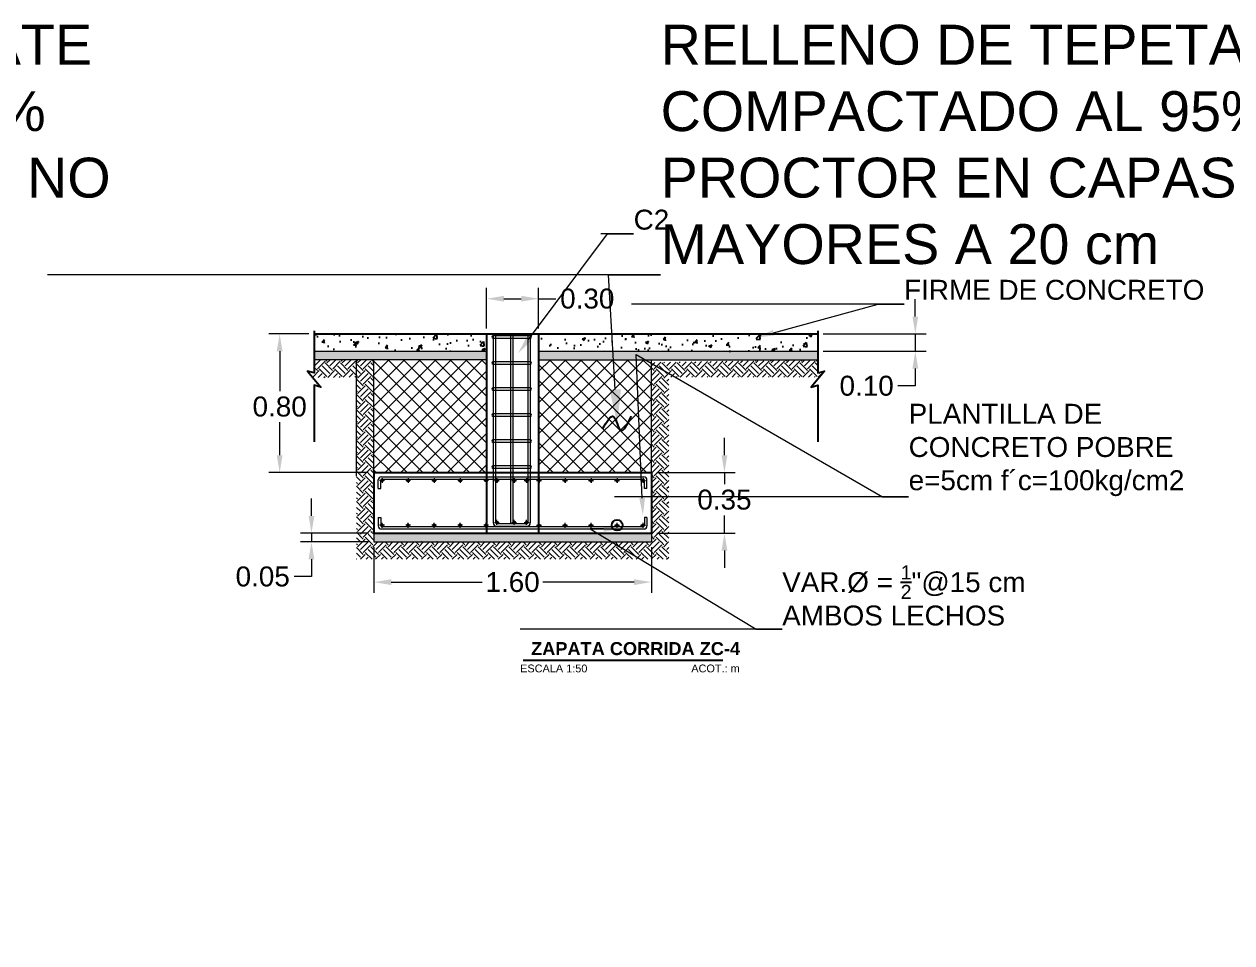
# Model space of a CAD drawing. Header units: metres. Extents: x 14 to 161, y 5 to 309.
# Drawn here: x 111.46 to 118.42, y 255.41 to 260.71 of the extents above; entities that cross this region are included whole.
import ezdxf
from ezdxf import colors
from ezdxf.entities.mleader import LeaderData, LeaderLine
from ezdxf.enums import TextEntityAlignment as Align
from ezdxf.math import Vec2, Vec3

# ---------------------------------------------------------------- set-up
doc = ezdxf.new("R2010")
doc.units = ezdxf.units.M
doc.header["$PDMODE"] = 35
doc.linetypes.add('CENTRO2', pattern=[0.9, 0.6, -0.1, 0.1, -0.1])
for name, color, linetype, lineweight in [('E-Armado', 2, 'Continuous', 18), ('E-Hatch', 1, 'Continuous', 5), ('E-LCent', 8, 'CENTRO2', 5), ('E-Plantilla', 2, 'Continuous', 20), ('E-Varilla', 3, 'Continuous', 18)]:
    doc.layers.add(name, color=color, linetype=linetype, lineweight=lineweight)
for name, color, linetype in [('E-Cotas', 2, 'Continuous'), ('E-Firme', 5, 'Continuous'), ('E-Titulo', 2, 'Continuous'), ('E-Zapata', 4, 'Continuous')]:
    doc.layers.add(name, color=color, linetype=linetype)
doc.styles.add('General', font='arial.ttf', dxfattribs={"height": 2.3})
doc.styles.add('Texto_Minimo', font='arial.ttf', dxfattribs={"height": 1.8})
doc.styles.add('Titulos', font='', dxfattribs={"height": 6})
doc.styles.get('Titulos').set_extended_font_data('Arial', bold=True)
doc.dimstyles.new('Generales', dxfattribs={"dimscale": 0, "dimtxt": 2.3, "dimasz": 2, "dimexe": 1.25, "dimexo": 0.625, "dimtad": 0, "dimtih": 1, "dimtoh": 1, "dimzin": 1, "dimdsep": 46, "dimtxsty": 'General', "dimcen": 2, "dimclrd": 2, "dimclre": 2, "dimclrt": 3, "dimadec": 0, "dimazin": 0, "dimtfac": 1, "dimtmove": 0, "dimatfit": 3, "dimfxl": 1, "dimlwd": 13, "dimlwe": 13, "dimarcsym": 0})

# ---------------------------------------------------------------- blocks, each defined once
blk = doc.blocks.new('*D1124')
at = {"layer": 'Defpoints', "color": 0, "ltscale": 0.5, "transparency": 16777216}
for p in [(113.1313, 258.9189, 0), (112.932, 258.1189), (113.4731, 258.1189, 0)]:
    blk.add_point(p, dxfattribs=at)
at = {"layer": 'E-Cotas', "color": 2, "linetype": 'Continuous', "lineweight": 13, "ltscale": 0.5, "transparency": 16777216}
for p, q in [((113.1, 258.9189), (112.8695, 258.9189)), ((112.932, 258.8189), (112.932, 258.5888)), ((112.932, 258.2189), (112.932, 258.4089)), ((113.4418, 258.1189), (112.8695, 258.1189))]:
    blk.add_line(p, q, dxfattribs=at)
at = {"layer": 'E-Cotas', "color": 2, "ltscale": 0.5, "transparency": 16777216}
for points in [[(112.9153, 258.8189), (112.9486, 258.8189), (112.932, 258.9189)], [(112.9153, 258.2189), (112.9486, 258.2189), (112.932, 258.1189)]]:
    blk.add_solid(points, dxfattribs=at)
at = {"layer": 'E-Cotas', "color": 3, "ltscale": 0.5, "transparency": 16777216, "insert": (112.932, 258.4989), "char_height": 0.115, "attachment_point": 5, "style": 'General'}
blk.add_mtext('0.80', dxfattribs=at)
blk = doc.blocks.new('*U1122')
at = {"layer": 'E-Armado', "color": 3}
blk.add_circle((0, 0), 0.0635, dxfattribs=at)
at = {"layer": 'E-LCent', "ltscale": 0.05}
for p, q in [((-0.127, 0), (0.127, 0)), ((0, -0.127), (0, 0.127))]:
    blk.add_line(p, q, dxfattribs=at)
blk = doc.blocks.new('*D1125')
at = {"layer": 'Defpoints', "color": 0, "ltscale": 0.5, "transparency": 16777216}
for p in [(113.4749, 257.7689, 0), (113.1153, 257.7189), (113.4749, 257.7189, 0)]:
    blk.add_point(p, dxfattribs=at)
at = {"layer": 'E-Cotas', "color": 2, "linetype": 'Continuous', "lineweight": 13, "ltscale": 0.5, "transparency": 16777216}
for p, q in [((113.1153, 257.8689), (113.1153, 257.9689)), ((113.4437, 257.7689), (113.0528, 257.7689)), ((113.1153, 257.7689), (113.1153, 257.7189)), ((113.4437, 257.7189), (113.0528, 257.7189)), ((113.1153, 257.6189), (113.1153, 257.5189)), ((113.1153, 257.5189), (113.0153, 257.5189))]:
    blk.add_line(p, q, dxfattribs=at)
at = {"layer": 'E-Cotas', "color": 2, "ltscale": 0.5, "transparency": 16777216}
for points in [[(113.0986, 257.8689), (113.1319, 257.8689), (113.1153, 257.7689)], [(113.0986, 257.6189), (113.1319, 257.6189), (113.1153, 257.7189)]]:
    blk.add_solid(points, dxfattribs=at)
at = {"layer": 'E-Cotas', "color": 3, "ltscale": 0.5, "transparency": 16777216, "insert": (112.8342, 257.5189), "char_height": 0.115, "attachment_point": 5, "style": 'General'}
blk.add_mtext('0.05', dxfattribs=at)
blk = doc.blocks.new('*D1126')
at = {"layer": 'Defpoints', "color": 0, "ltscale": 0.5, "transparency": 16777216}
for p in [(113.4749, 257.7189, 0), (115.0749, 257.7189, 0), (115.0749, 257.4869)]:
    blk.add_point(p, dxfattribs=at)
at = {"layer": 'E-Cotas', "color": 2, "linetype": 'Continuous', "lineweight": 13, "ltscale": 0.5, "transparency": 16777216}
for p, q in [((113.4749, 257.6877), (113.4749, 257.4244)), ((115.0749, 257.6877), (115.0749, 257.4244)), ((113.5749, 257.4869), (114.0999, 257.4869)), ((114.9749, 257.4869), (114.4499, 257.4869))]:
    blk.add_line(p, q, dxfattribs=at)
at = {"layer": 'E-Cotas', "color": 2, "ltscale": 0.5, "transparency": 16777216}
for points in [[(113.5749, 257.5035), (113.5749, 257.4702), (113.4749, 257.4869)], [(114.9749, 257.5035), (114.9749, 257.4702), (115.0749, 257.4869)]]:
    blk.add_solid(points, dxfattribs=at)
at = {"layer": 'E-Cotas', "color": 3, "ltscale": 0.5, "transparency": 16777216, "insert": (114.2749, 257.4869), "char_height": 0.115, "attachment_point": 5, "style": 'General'}
blk.add_mtext('1.60', dxfattribs=at)
blk = doc.blocks.new('*D1127')
at = {"layer": 'Defpoints', "color": 0, "ltscale": 0.5, "transparency": 16777216}
for p in [(116.0343, 258.9189, 0), (116.0343, 258.8189, 0), (116.5965, 258.8189)]:
    blk.add_point(p, dxfattribs=at)
at = {"layer": 'E-Cotas', "color": 2, "linetype": 'Continuous', "lineweight": 13, "ltscale": 0.5, "transparency": 16777216}
for p, q in [((116.5965, 259.0189), (116.5965, 259.1189)), ((116.0656, 258.9189), (116.659, 258.9189)), ((116.5965, 258.9189), (116.5965, 258.8189)), ((116.0656, 258.8189), (116.659, 258.8189)), ((116.5965, 258.7189), (116.5965, 258.6189)), ((116.5965, 258.6189), (116.4965, 258.6189))]:
    blk.add_line(p, q, dxfattribs=at)
at = {"layer": 'E-Cotas', "color": 2, "ltscale": 0.5, "transparency": 16777216}
for points in [[(116.5799, 259.0189), (116.6132, 259.0189), (116.5965, 258.9189)], [(116.5799, 258.7189), (116.6132, 258.7189), (116.5965, 258.8189)]]:
    blk.add_solid(points, dxfattribs=at)
at = {"layer": 'E-Cotas', "color": 3, "ltscale": 0.5, "transparency": 16777216, "insert": (116.3161, 258.6189), "char_height": 0.115, "attachment_point": 5, "style": 'General'}
blk.add_mtext('0.10', dxfattribs=at)
blk = doc.blocks.new('*D1128')
at = {"layer": 'Defpoints', "color": 0, "ltscale": 0.5, "transparency": 16777216}
for p in [(114.4249, 259.1214), (114.1249, 258.9189, 0), (114.4249, 258.9189, 0)]:
    blk.add_point(p, dxfattribs=at)
at = {"layer": 'E-Cotas', "color": 2, "linetype": 'Continuous', "lineweight": 13, "ltscale": 0.5, "transparency": 16777216}
for p, q in [((114.1249, 258.9502), (114.1249, 259.1839)), ((114.4249, 258.9502), (114.4249, 259.1839)), ((114.2249, 259.1214), (114.3249, 259.1214)), ((114.4249, 259.1214), (114.5249, 259.1214))]:
    blk.add_line(p, q, dxfattribs=at)
at = {"layer": 'E-Cotas', "color": 2, "ltscale": 0.5, "transparency": 16777216}
for points in [[(114.2249, 259.1381), (114.2249, 259.1048), (114.1249, 259.1214)], [(114.3249, 259.1381), (114.3249, 259.1048), (114.4249, 259.1214)]]:
    blk.add_solid(points, dxfattribs=at)
at = {"layer": 'E-Cotas', "color": 3, "ltscale": 0.5, "transparency": 16777216, "insert": (114.7054, 259.1214), "char_height": 0.115, "attachment_point": 5, "style": 'General'}
blk.add_mtext('0.30', dxfattribs=at)
blk = doc.blocks.new('TITULO2')
blk.add_line((0.485, -0.2911), (-0.6647, -0.2911))
for tag, height, style, p in [('TÍTULO', 2.3, 'General', (-0.1143, -0.2233)), ('ESCALA', 0.045, 'Texto_Minimo', (-0.4891, -0.3378)), ('ACOTACIÓN', 0.045, 'Texto_Minimo', (0.263, -0.337))]:
    blk.add_attdef(tag, text='', height=height, dxfattribs=dict(style=style)).set_placement(p, align=Align.MIDDLE_CENTER)
blk = doc.blocks.new('*D1129')
at = {"layer": 'Defpoints', "color": 0, "ltscale": 0.5, "transparency": 16777216}
for p in [(115.0749, 258.1189, 0), (115.0749, 257.7689, 0), (115.4963, 257.7689)]:
    blk.add_point(p, dxfattribs=at)
at = {"layer": 'E-Cotas', "color": 2, "linetype": 'Continuous', "lineweight": 13, "ltscale": 0.5, "transparency": 16777216}
for p, q in [((115.4963, 258.2189), (115.4963, 258.3189)), ((115.1062, 258.1189), (115.5588, 258.1189)), ((115.4963, 258.1189), (115.4963, 258.0521)), ((115.4963, 257.7689), (115.4963, 257.8721)), ((115.1062, 257.7689), (115.5588, 257.7689)), ((115.4963, 257.6689), (115.4963, 257.5689))]:
    blk.add_line(p, q, dxfattribs=at)
at = {"layer": 'E-Cotas', "color": 2, "ltscale": 0.5, "transparency": 16777216}
for points in [[(115.4796, 258.2189), (115.513, 258.2189), (115.4963, 258.1189)], [(115.4796, 257.6689), (115.513, 257.6689), (115.4963, 257.7689)]]:
    blk.add_solid(points, dxfattribs=at)
at = {"layer": 'E-Cotas', "color": 3, "ltscale": 0.5, "transparency": 16777216, "insert": (115.4963, 257.9621), "char_height": 0.115, "attachment_point": 5, "style": 'General'}
blk.add_mtext('0.35', dxfattribs=at)

msp = doc.modelspace()

# ---------------------------------------------------------------- hatches: boundary and pattern name
at = {"layer": 'E-Firme'}
h = msp.add_hatch(dxfattribs=at)
h.set_pattern_fill('AR-CONC', color=3, scale=0.000999, style=0)
h.set_pattern_definition([(50, (-972.22992, 190.45922), (0.182002484, -0.015923146), [0.01903095, -0.20934045]), (355, (-972.22992, 190.45922), (-0.035207583, 0.190865586), [0.01522476, -0.16747236]), (100.451, (-972.21476, 190.45789), (0.14679556, 0.17494157), [0.01617381, -0.17791191]), (46.1842, (-972.22992, 190.50996), (0.27080796, -0.042000286), [0.028546425, -0.314010675]), (96.6356, (-972.20736, 190.50646), (0.23716683, 0.24717813), [0.024260715, -0.266867865]), (351.184, (-972.22992, 190.50996), (0.2371672, 0.24717769), [0.02283714, -0.25120854]), (21, (-972.20455, 190.49728), (0.151463265, -0.102163253), [0.01903095, -0.20934045]), (326, (-972.20455, 190.49728), (0.061740226, 0.184003778), [0.01522476, -0.16747236]), (71.4514, (-972.19193, 190.48876), (0.213203074, 0.081840935), [0.01617381, -0.17791191]), (37.5, (-972.229924, 190.459216), (0.0030855146, 0.084470484), [0, -0.165442392, 0, -0.17000982, 0, -0.168106725]), (7.5, (-972.22992, 190.45922), (0.066752843, 0.100080394), [0, -0.096930972, 0, -0.161636202, 0, -0.064070865]), (327.5, (-972.28651, 190.459216), (0.1354550046, -0.0057230152), [0, -0.0634365, 0, -0.19792188, 0, -0.26262711]), (317.5, (-972.31188, 190.45922), (0.147981052, 0.025401065), [0, -0.08246745, 0, -0.131440428, 0, -0.18650331])])
h.paths.add_polyline_path([(113.13128, 258.91895), (113.13128, 258.81895), (114.12494, 258.81895), (114.12494, 258.91895)])
h.paths.add_polyline_path([(114.42494, 258.91895), (114.42494, 258.81895), (116.03431, 258.81895), (116.03431, 258.91895)])
at = {"layer": 'E-Hatch'}
h = msp.add_hatch(dxfattribs=at)
h.set_pattern_fill('EARTH', color=256, scale=0.24975, angle=45, style=0)
h.set_pattern_definition([(45, (-265.12783, 272.669046), (7e-18, 0.088299959), [0.0624375, -0.0624375]), (45, (-265.144384, 272.6856), (7e-18, 0.088299959), [0.0624375, -0.0624375]), (45, (-265.16094, 272.70216), (7e-18, 0.088299959), [0.0624375, -0.0624375]), (135, (-265.16094, 272.713196), (-0.088299959, 1e-17), [0.0624375, -0.0624375]), (135, (-265.144384, 272.72975), (-0.088299959, 1e-17), [0.0624375, -0.0624375]), (135, (-265.12783, 272.74631), (-0.088299959, 1e-17), [0.0624375, -0.0624375])])
h.paths.add_polyline_path([(113.77722, 257.71892), (113.87496, 257.71892), (113.77645, 257.71892)], flags=16)
h.paths.add_polyline_path([(116.03431, 258.69389), (116.03431, 258.769), (115.07494, 258.75409), (115.07494, 257.71842), (115.17494, 257.71836), (115.17494, 258.6691), (116.04339, 258.6691), (116.07246, 258.70457)])
h.paths.add_polyline_path([(113.09313, 258.70457), (113.12446, 258.66634), (113.3749, 258.6691), (113.37498, 257.61892), (115.17476, 257.61892), (115.17526, 257.71889), (113.47491, 257.71895), (113.47497, 258.769), (113.13128, 258.769), (113.13128, 258.69389)])
at = {"layer": 'E-Hatch', "ltscale": 0.4}
h = msp.add_hatch(dxfattribs=at)
h.set_pattern_fill('ANSI37', color=256, scale=0.02, style=0)
h.set_pattern_definition([(45, (18.32378, 0), (-0.04490128, 0.04490128), []), (135, (18.32378, 0), (-0.04490128, -0.04490128), [])])
h.paths.add_polyline_path([(114.12494, 258.769), (113.47494, 258.76897), (113.47494, 258.11886), (114.12494, 258.11888)])
h = msp.add_hatch(dxfattribs=at)
h.set_pattern_fill('ANSI37', color=256, scale=0.02, style=0)
h.set_pattern_definition([(45, (19.52378, 0), (-0.04490128, 0.04490128), []), (135, (19.52378, 0), (-0.04490128, -0.04490128), [])])
h.paths.add_polyline_path([(115.07494, 258.769), (114.42494, 258.76897), (114.42494, 258.11886), (115.07494, 258.11888)])
at = {"layer": 'E-Plantilla', "ltscale": 0.4}
h = msp.add_hatch(dxfattribs=at)
h.set_pattern_fill('AR-CONC', color=256, scale=0.004995, style=0)
h.set_pattern_definition([(50, (-241.732043, 280.797002), (0.035827146, -0.0031344691), [0.00374625, -0.04120875]), (355, (-241.732043, 280.797), (-0.006930629, 0.037571997), [0.002997, -0.032967]), (100.4514, (-241.729057, 280.79674), (0.0288965436, 0.034437505), [0.0031838225, -0.0350220485]), (46.1842, (-241.732043, 280.80699), (0.0533086904, -0.008267675), [0.005619375, -0.061813125]), (96.6356, (-241.7276, 280.806303), (0.046686402, 0.048657188), [0.004775734, -0.052533064]), (351.1842, (-241.73204, 280.80699), (0.046686364, 0.048657224), [0.0044955, -0.0494505]), (21, (-241.727048, 280.804494), (0.0298155073, -0.0201108136), [0.00374625, -0.04120875]), (326, (-241.727048, 280.804494), (0.012153601, 0.0362212448), [0.002997, -0.032967]), (71.4514, (-241.724563, 280.80282), (0.0419691203, 0.0161103983), [0.0031838225, -0.0350220485]), (37.5, (-241.732043, 280.797002), (0.00060738477, 0.016628048), [0, -0.0325674, 0, -0.0334665, 0, -0.033091875]), (7.5, (-241.732043, 280.797002), (0.0131403234, 0.019700865), [0, -0.0190809, 0, -0.03181815, 0, -0.012612375]), (327.5, (-241.743181, 280.797002), (0.0266644307, -0.00112661584), [0, -0.0124875, 0, -0.038961, 0, -0.05169825]), (317.5, (-241.748176, 280.797002), (0.0291301492, 0.0050002439), [0, -0.01623375, 0, -0.0258741, 0, -0.03671325])])
h.paths.add_polyline_path([(114.12494, 258.81895), (114.12494, 258.769)])
h.paths.add_polyline_path([(113.13128, 258.81895), (113.13128, 258.769), (114.12494, 258.769), (114.12494, 258.81895)])
h = msp.add_hatch(dxfattribs=at)
h.set_pattern_fill('AR-CONC', color=256, scale=0.004995, style=0)
h.set_pattern_definition([(50, (-239.39871, 280.797002), (0.035827146, -0.0031344691), [0.00374625, -0.04120875]), (355, (-239.39871, 280.797), (-0.006930629, 0.037571997), [0.002997, -0.032967]), (100.4514, (-239.395723, 280.79674), (0.0288965436, 0.034437505), [0.0031838225, -0.0350220485]), (46.1842, (-239.39871, 280.80699), (0.0533086904, -0.008267675), [0.005619375, -0.061813125]), (96.6356, (-239.394267, 280.806303), (0.046686402, 0.048657188), [0.004775734, -0.052533064]), (351.1842, (-239.39871, 280.80699), (0.046686364, 0.048657224), [0.0044955, -0.0494505]), (21, (-239.393714, 280.804494), (0.0298155073, -0.0201108136), [0.00374625, -0.04120875]), (326, (-239.393714, 280.804494), (0.012153601, 0.0362212448), [0.002997, -0.032967]), (71.4514, (-239.39123, 280.80282), (0.0419691203, 0.0161103983), [0.0031838225, -0.0350220485]), (37.5, (-239.398709, 280.797002), (0.00060738477, 0.016628048), [0, -0.0325674, 0, -0.0334665, 0, -0.033091875]), (7.5, (-239.398709, 280.797002), (0.0131403234, 0.019700865), [0, -0.0190809, 0, -0.03181815, 0, -0.012612375]), (327.5, (-239.409848, 280.797002), (0.0266644307, -0.00112661584), [0, -0.0124875, 0, -0.038961, 0, -0.05169825]), (317.5, (-239.414843, 280.797002), (0.0291301492, 0.0050002439), [0, -0.01623375, 0, -0.0258741, 0, -0.03671325])])
h.paths.add_polyline_path([(116.03431, 258.769), (116.03431, 258.81895), (114.42494, 258.81895), (114.42494, 258.769)])
at = {"layer": 'E-Plantilla'}
h = msp.add_hatch(dxfattribs=at)
h.set_pattern_fill('AR-CONC', color=2, scale=0.004995, style=0)
h.set_pattern_definition([(50, (-233.558576, 290.417443), (0.035827146, -0.0031344691), [0.00374625, -0.04120875]), (355, (-233.558576, 290.417443), (-0.006930629, 0.037571997), [0.002997, -0.032967]), (100.4514, (-233.55559, 290.41718), (0.0288965436, 0.034437505), [0.0031838225, -0.0350220485]), (46.1842, (-233.558576, 290.427433), (0.0533086904, -0.008267675), [0.005619375, -0.061813125]), (96.6356, (-233.554134, 290.426744), (0.046686402, 0.048657188), [0.004775734, -0.052533064]), (351.1842, (-233.558576, 290.42743), (0.046686364, 0.048657224), [0.0044955, -0.0494505]), (21, (-233.55358, 290.424935), (0.0298155073, -0.0201108136), [0.00374625, -0.04120875]), (326, (-233.55358, 290.424935), (0.012153601, 0.0362212448), [0.002997, -0.032967]), (71.4514, (-233.551097, 290.42326), (0.0419691203, 0.0161103983), [0.0031838225, -0.0350220485]), (37.5, (-233.558576, 290.417443), (0.00060738477, 0.016628048), [0, -0.0325674, 0, -0.0334665, 0, -0.033091875]), (7.5, (-233.558576, 290.417443), (0.0131403234, 0.019700865), [0, -0.0190809, 0, -0.03181815, 0, -0.012612375]), (327.5, (-233.569715, 290.417443), (0.0266644307, -0.00112661584), [0, -0.0124875, 0, -0.038961, 0, -0.05169825]), (317.5, (-233.57471, 290.417443), (0.0291301492, 0.0050002439), [0, -0.01623375, 0, -0.0258741, 0, -0.03671325])])
h.paths.add_polyline_path([(115.07494, 257.71892), (115.07494, 257.76887), (113.47494, 257.76887), (113.47494, 257.71892)])

# ---------------------------------------------------------------- linework, layer by layer
at = {"layer": 'E-Armado'}
for p, q in [((114.16239, 258.91895, 0), (114.16292, 257.82657, 0.00003)), ((114.17648, 258.91895, 0.00001), (114.17701, 257.82873, 0.00003)), ((114.26239, 258.91895, 0), (114.26292, 257.82453, 0.00003)), ((114.27648, 258.91886, 0), (114.27701, 257.82452, -0.00002)), ((114.36239, 258.91895, 0), (114.36284, 257.82946, -0.00001)), ((114.37648, 258.91895, 0), (114.37693, 257.82805, -0.00001)), ((114.12494, 258.769, -0.00001), (113.13128, 258.769, -0.00001)), ((114.42494, 258.769, 0), (116.03431, 258.769, -0.00001)), ((113.50054, 258.0275, 0.00001), (113.50054, 258.07621, 0.00001)), ((113.51463, 258.0275, 0.00001), (113.51463, 258.07481, 0.00001)), ((113.51822, 258.09389, -0.00001), (115.03166, 258.09389, -0.00001)), ((113.51962, 258.0798, 0.00001), (115.03026, 258.0798, 0.00001)), ((115.03526, 258.0275, 0.00001), (115.03526, 258.07481, 0.00001)), ((115.04935, 258.0275, 0.00001), (115.04935, 258.07621, 0.00001)), ((113.50054, 258.0275, 0.00001), (113.51463, 258.0275, 0.00001)), ((115.04935, 258.0275, 0.00001), (115.03526, 258.0275, 0.00001)), ((113.50054, 257.86024, 0.00001), (113.51463, 257.86024, 0.00001)), ((113.50054, 257.86024, 0.00001), (113.50054, 257.81153, 0.00001)), ((113.51463, 257.86024, 0.00001), (113.51463, 257.81293, 0.00001)), ((115.04935, 257.86024, 0.00001), (115.03526, 257.86024, 0.00001)), ((115.03526, 257.86024, 0.00001), (115.03526, 257.81293, 0.00001)), ((115.04935, 257.86024, 0.00001), (115.04935, 257.81153, 0.00001)), ((113.51822, 257.79384, -0.00001), (115.03166, 257.79384, -0.00001)), ((113.51962, 257.80793, 0.00001), (115.03026, 257.80793, 0.00001)), ((114.18053, 257.8105, 0.00003), (114.35925, 257.81037, -0.00001)), ((114.18193, 257.82459, 0.00003), (114.35785, 257.82446, -0.00001))]:
    msp.add_line(p, q, dxfattribs=at)
at = {"layer": 'E-Armado', "color": 3}
for p, q in [((114.37649, 258.90721, -0.12034), (114.1624, 258.90719, -0.17281)), ((114.37649, 258.89291, -0.12034), (114.1624, 258.8928, -0.17281)), ((114.37649, 258.75721, -0.12034), (114.1624, 258.75719, -0.17281)), ((114.37649, 258.74291, -0.12034), (114.1624, 258.7428, -0.17281)), ((114.37649, 258.60721, -0.12034), (114.1624, 258.60719, -0.17281)), ((114.37649, 258.59291, -0.12034), (114.1624, 258.5928, -0.17281)), ((114.37649, 258.45721, -0.12034), (114.1624, 258.45719, -0.17281)), ((114.37649, 258.44291, -0.12034), (114.1624, 258.4428, -0.17281)), ((114.37649, 258.30721, -0.12034), (114.1624, 258.30719, -0.17281)), ((114.37649, 258.29291, -0.12034), (114.1624, 258.2928, -0.17281)), ((114.37649, 258.15721, -0.12034), (114.1624, 258.15719, -0.17281)), ((114.37649, 258.14291, -0.12034), (114.1624, 258.1428, -0.17281))]:
    msp.add_line(p, q, dxfattribs=at)
for centre, start, end in [((114.1624, 258.90014, -0.17281), 90, 270), ((114.37649, 258.90016, -0.12034), 270, 90), ((114.1624, 258.75014, -0.17281), 90, 270), ((114.37649, 258.75016, -0.12034), 270, 90), ((114.1624, 258.60014, -0.17281), 90, 270), ((114.37649, 258.60016, -0.12034), 270, 90), ((114.1624, 258.45014, -0.17281), 90, 270), ((114.37649, 258.45016, -0.12034), 270, 90), ((114.1624, 258.30014, -0.17281), 90, 270), ((114.37649, 258.30016, -0.12034), 270, 90), ((114.1624, 258.15014, -0.17281), 90, 270), ((114.37649, 258.15016, -0.12034), 270, 90)]:
    msp.add_arc(centre, 0.00704, start, end, dxfattribs=at)
at = {"layer": 'E-Armado'}
for centre, radius, start, end in [((113.51822, 258.07621, -0.00001), 0.01768, 90, 180), ((113.51962, 258.07481, 0.00001), 0.005, 90, 180), ((115.03026, 258.07481, 0.00001), 0.005, 0, 90), ((115.03166, 258.07621, -0.00001), 0.01768, 0, 90), ((114.18193, 257.82958, 0.00003), 0.005, 180, 270), ((114.35785, 257.82946, -0.00001), 0.005, 270, 360), ((113.51822, 257.81153, -0.00001), 0.01768, 180, 270), ((113.51962, 257.81293, 0.00001), 0.005, 180, 270), ((114.18053, 257.82818, 0.00003), 0.01768, 180, 270), ((114.35925, 257.82805, -0.00001), 0.01768, 270, 360), ((115.03026, 257.81293, 0.00001), 0.005, 270, 0), ((115.03166, 257.81153, -0.00001), 0.01768, 270, 0)]:
    msp.add_arc(centre, radius, start, end, dxfattribs=at)
at = {"layer": 'E-Cotas', "elevation": -0.00001}
for points in [[(113.13128, 258.93536), (113.13128, 258.69389), (113.09313, 258.70457), (113.16944, 258.61147), (113.13128, 258.62312), (113.13128, 258.2967)], [(116.03431, 258.93536), (116.03431, 258.69389), (116.07246, 258.70457), (115.99615, 258.61147), (116.03431, 258.62312), (116.03431, 258.2967)]]:
    msp.add_lwpolyline(points, dxfattribs=at)
at = {"layer": 'E-Cotas', "color": 2, "ltscale": 0.5}
msp.add_circle((114.87729, 257.81498, 0.00001), 0.03078, dxfattribs=at)
at = {"layer": 'E-Cotas', "color": 4}
msp.add_spline([(114.79384, 258.37052, -0.00001), (114.85726, 258.44121, -0.00001), (114.89622, 258.36345, -0.00001), (114.96052, 258.44441, -0.00001)], degree=3, dxfattribs=at)
at = {"layer": 'E-Firme'}
msp.add_line((113.13128, 258.91895, -0.00001), (116.03431, 258.91895, -0.00001), dxfattribs=at)
at = {"layer": 'E-Hatch', "color": 1, "ltscale": 0.5}
for p, q in [((113.37494, 258.09887, -0.00001), (113.37494, 258.769, -0.00001)), ((113.47494, 258.09887, -0.00001), (113.47494, 258.769, -0.00001)), ((115.07494, 258.09887, -0.00001), (115.07494, 258.769, -0.00001))]:
    msp.add_line(p, q, dxfattribs=at)
at = {"layer": 'E-Plantilla'}
for p, q in [((113.13128, 258.81895, -0.00001), (114.12494, 258.81895, -0.00001)), ((114.42494, 258.81895, 0), (116.03431, 258.81895, -0.00001)), ((114.67494, 258.81895, -0.00001), (116.03431, 258.81895, -0.00001))]:
    msp.add_line(p, q, dxfattribs=at)
at = {"layer": 'E-Plantilla', "color": 2}
for p, q in [((113.47494, 257.76887, -0.00001), (113.47494, 257.71892, -0.00001)), ((115.07494, 257.76887, -0.00001), (115.07494, 257.71892, -0.00001)), ((113.47494, 257.71892, -0.00001), (115.07494, 257.71892, -0.00001))]:
    msp.add_line(p, q, dxfattribs=at)
at = {"layer": 'E-Zapata', "color": 3}
for p, q in [((114.12494, 258.91895, -0.00001), (114.12494, 257.76887, -0.00001)), ((114.42494, 258.91895, 0), (114.42494, 257.76887, -0.00001)), ((113.47494, 258.11887, -0.00001), (115.07494, 258.11887, -0.00001)), ((113.47494, 258.11887, -0.00001), (113.47494, 257.76887, -0.00001)), ((115.07494, 258.11887, -0.00001), (115.07494, 257.76887, -0.00001)), ((113.47494, 257.76887, -0.00001), (115.07494, 257.76887, -0.00001))]:
    msp.add_line(p, q, dxfattribs=at)

# ---------------------------------------------------------------- block references
at = {"layer": 'E-Titulo'}
ref = msp.add_blockref('TITULO2', (115.00135, 257.32687), dxfattribs=at)
ref.add_attrib('TÍTULO', 'ZAPATA CORRIDA ZC-4', dxfattribs={"layer": '0', "height": 0.075, "style": 'Titulos'}).set_placement((114.98393, 257.10359), align=Align.MIDDLE_CENTER)
ref.add_attrib('ESCALA', 'ESCALA 1:50', dxfattribs={"layer": '0', "height": 0.045, "style": 'Texto_Minimo'}).set_placement((114.51224, 256.98906), align=Align.MIDDLE_CENTER)
ref.add_attrib('ACOTACIÓN', 'ACOT.: m', dxfattribs={"layer": '0', "height": 0.045, "style": 'Texto_Minimo'}).set_placement((115.44471, 256.98906), align=Align.MIDDLE_CENTER)
at = {"layer": 'E-Varilla', "yscale": 0.111, "zscale": 0.111, "rotation": 180}
for p, xscale in [((113.52259, 258.07276, 0.00001), 0.111), ((113.67259, 258.07276, 0.00001), 0.111), ((113.82259, 258.07276, 0.00001), 0.111), ((113.97259, 258.07276, 0.00001), 0.111), ((114.12259, 258.07276, 0.00001), 0.111), ((114.18394, 258.0728, -0.17501), -0.111), ((114.28394, 258.07284, -0.00001), -0.111), ((114.35575, 258.07288, -0.00001), -0.111), ((114.42729, 258.07276, 0.00001), -0.111), ((114.57729, 258.07276, 0.00001), -0.111), ((114.72729, 258.07276, 0.00001), -0.111), ((114.87729, 258.07276, 0.00001), -0.111), ((115.02729, 258.07276, 0.00001), -0.111)]:
    msp.add_blockref('*U1122', p, dxfattribs=dict(at, xscale=xscale))
at = {"layer": 'E-Varilla', "yscale": 0.111, "zscale": 0.111}
for p, xscale in [((113.52259, 257.81498, 0.00001), -0.111), ((113.67259, 257.81498, 0.00001), -0.111), ((113.82259, 257.81498, 0.00001), -0.111), ((113.97259, 257.81498, 0.00001), -0.111), ((114.12259, 257.81498, 0.00001), -0.111), ((114.18394, 257.83167, -0.17497), 0.111), ((114.28394, 257.83154, 0.00003), 0.111), ((114.35575, 257.83141, 0.00003), 0.111), ((114.42729, 257.81498, 0.00001), 0.111), ((114.57729, 257.81498, 0.00001), 0.111), ((114.72729, 257.81498, 0.00001), 0.111), ((114.87729, 257.81498, 0.00001), 0.111), ((115.02729, 257.81498, 0.00001), 0.111)]:
    msp.add_blockref('*U1122', p, dxfattribs=dict(at, xscale=xscale))

# ---------------------------------------------------------------- dimensions: what is measured, and where the dimension line sits
at = {"layer": 'E-Cotas', "color": 30, "ltscale": 0.5, "true_color": 0xf26722}
dim = msp.add_linear_dim(base=(114.42494, 259.12145), p1=(114.12494, 258.91895, -0.00001), p2=(114.42494, 258.91895, 0), dimstyle='Generales', dxfattribs=at)
dim.commit()
dim.dimension.update_dxf_attribs({"geometry": '*D1128', "text_midpoint": (114.70535, 259.12145)})
for base, p1, p2, picture, middle in [((116.59653, 258.81895), (116.03431, 258.91895, -0.00001), (116.03431, 258.81895, -0.00001), '*D1127', (116.31612, 258.61895)), ((113.11526, 257.71892), (113.47494, 257.76887, -0.00001), (113.47494, 257.71892, -0.00001), '*D1125', (112.83422, 257.51892))]:
    dim = msp.add_linear_dim(base=base, p1=p1, p2=p2, angle=90, dimstyle='Generales', dxfattribs=at)
    dim.commit()
    dim.dimension.update_dxf_attribs({"geometry": picture, "text_midpoint": middle})
for base, p1, p2, picture, middle in [((112.93195, 258.11887), (113.13128, 258.91895, -0.00001), (113.4731, 258.11887, -0.00001), '*D1124', (112.93195, 258.49887)), ((115.49631, 257.76887), (115.07494, 258.11887, -0.00001), (115.07494, 257.76887, -0.00001), '*D1129', (115.49631, 257.96208))]:
    dim = msp.add_linear_dim(base=base, p1=p1, p2=p2, angle=90, dimstyle='Generales', dxfattribs=at)
    dim.commit()
    dim.dimension.update_dxf_attribs({"geometry": picture, "text_midpoint": middle, "dimtype": 160})
dim = msp.add_linear_dim(base=(115.07494, 257.48687), p1=(113.47494, 257.71892, -0.00001), p2=(115.07494, 257.71892, -0.00001), dimstyle='Generales', dxfattribs=at)
dim.commit()
dim.dimension.update_dxf_attribs({"geometry": '*D1126', "text_midpoint": (114.27494, 257.48687), "dimtype": 160})

# ---------------------------------------------------------------- leaders
ml = msp.add_multileader_mtext('Standard', dxfattribs=at)
ml.set_content('RELLENO DE TEPETATE\\PCOMPACTADO AL 95%\\PPROCTOR EN CAPAS NO\\PMAYORES A 20 cm', color=3, style='General')
ml.set_leader_properties(color=2, linetype='Continuous', lineweight=15)
ml.build(insert=Vec2(0, 0))
ml.multileader.update_dxf_attribs({"text_left_attachment_type": 5, "text_right_attachment_type": 5, "dogleg_length": 3, "arrow_head_size": 0.2, "scale": 0.1})
ctx = ml.context
ctx.base_point, ctx.scale, ctx.char_height, ctx.arrow_head_size, ctx.landing_gap_size, ctx.plane_origin = Vec3(108.06586, 259.25929, -0.00001), 0.1, 0.23, 0.2, 0, Vec3(107.47688, 258.39807, -0.00001)
ctx.left_attachment, ctx.right_attachment = 5, 5
notes = []
notes.append((ctx, [(0, (1, 1, 0), (107.76586, 259.25929, -0.00001), (1, 0), 0.3, [(0, [(107.81645, 258.39807, -0.00001)], 0, [])])]))
ctx.mtext.insert, ctx.mtext.flow_direction = Vec3(108.06586, 260.70161, -0.00001), 5
ml = msp.add_multileader_mtext('Standard', dxfattribs=at)
ml.set_content('RELLENO DE TEPETATE\\PCOMPACTADO AL 95%\\PPROCTOR EN CAPAS NO\\PMAYORES A 20 cm', color=3, style='General')
ml.set_leader_properties(color=2, linetype='Continuous', lineweight=15)
ml.build(insert=Vec2(0, 0))
ml.multileader.update_dxf_attribs({"text_left_attachment_type": 5, "text_right_attachment_type": 5, "dogleg_length": 3, "arrow_head_size": 0.2, "scale": 0.1})
ctx = ml.context
ctx.base_point, ctx.scale, ctx.char_height, ctx.arrow_head_size, ctx.landing_gap_size, ctx.plane_origin = Vec3(115.1282, 259.25929, -0.00001), 0.1, 0.23, 0.2, 0, Vec3(114.53921, 258.39807, -0.00001)
ctx.left_attachment, ctx.right_attachment = 5, 5
notes.append((ctx, [(0, (1, 1, 0), (114.8282, 259.25929, -0.00001), (1, 0), 0.3, [(0, [(114.87878, 258.39807, -0.00001)], 0, [])])]))
ctx.mtext.insert, ctx.mtext.flow_direction = Vec3(115.1282, 260.70161, -0.00001), 5
ml = msp.add_multileader_mtext('Standard', dxfattribs=at)
ml.set_content('C2', color=3, style='General')
ml.set_leader_properties(color=2, linetype='Continuous', lineweight=15)
ml.build(insert=Vec2(0, 0))
ml.multileader.update_dxf_attribs({"text_left_attachment_type": 5, "text_right_attachment_type": 5, "dogleg_length": 3, "arrow_head_size": 0.1, "scale": 0.05})
ctx = ml.context
ctx.base_point, ctx.scale, ctx.char_height, ctx.arrow_head_size, ctx.landing_gap_size, ctx.plane_origin = Vec3(114.97278, 259.49507), 0.05, 0.115, 0.1, 0, Vec3(114.5315, 258.80639)
ctx.left_attachment, ctx.right_attachment = 5, 5
notes.append((ctx, [(0, (1, 1, 0), (114.82278, 259.49507), (1, 0), 0.15, [(0, [(114.30672, 258.80639)], 0, [])])]))
ctx.mtext.insert, ctx.mtext.flow_direction = Vec3(114.97278, 259.63503), 5
ml = msp.add_multileader_mtext('Standard', dxfattribs=at)
ml.set_content('FIRME DE CONCRETO', color=3, style='General')
ml.set_leader_properties(color=2, linetype='Continuous', lineweight=15)
ml.build(insert=Vec2(0, 0))
ml.multileader.update_dxf_attribs({"text_left_attachment_type": 5, "text_right_attachment_type": 5, "dogleg_length": 3, "arrow_head_size": 0.1, "scale": 0.05})
ctx = ml.context
ctx.base_point, ctx.scale, ctx.char_height, ctx.arrow_head_size, ctx.landing_gap_size, ctx.plane_origin = Vec3(116.53186, 259.09037, -0.00001), 0.05, 0.115, 0.1, 0, Vec3(115.68314, 258.89887, -0.00001)
ctx.left_attachment, ctx.right_attachment = 5, 5
notes.append((ctx, [(0, (1, 1, 0), (116.38186, 259.09037, -0.00001), (1, 0), 0.15, [(0, [(115.68314, 258.89887, -0.00001)], 0, [])])]))
ctx.mtext.insert, ctx.mtext.flow_direction = Vec3(116.53186, 259.23041, -0.00001), 5
ml = msp.add_multileader_mtext('Standard', dxfattribs=at)
ml.set_content('PLANTILLA DE \\PCONCRETO POBRE\\Pe=5cm f´c=100kg/cm2 ', color=3, style='General')
ml.set_leader_properties(color=2, linetype='Continuous', lineweight=15)
ml.build(insert=Vec2(0, 0))
ml.multileader.update_dxf_attribs({"text_left_attachment_type": 5, "text_right_attachment_type": 5, "dogleg_length": 3, "arrow_head_size": 0.1, "scale": 0.05})
ctx = ml.context
ctx.base_point, ctx.scale, ctx.char_height, ctx.arrow_head_size, ctx.landing_gap_size, ctx.plane_origin = Vec3(116.55833, 257.97933), 0.05, 0.115, 0.1, 0, Vec3(114.06069, 257.92259)
ctx.left_attachment, ctx.right_attachment = 5, 5
notes.append((ctx, [(1, (1, 1, 0), (116.40833, 257.97933), (1, 0), 0.15, [(1, [(115.02604, 257.87207), (114.98778, 258.80017)], 0, [])])]))
ctx.mtext.insert, ctx.mtext.flow_direction = Vec3(116.55833, 258.51548), 5
ml = msp.add_multileader_mtext('Standard', dxfattribs=at)
ml.set_content('\\A1;VAR.%%C = {\\H0.7x;\\S1/2;}"@15 cm\\PAMBOS LECHOS', color=3, style='General')
ml.set_leader_properties(color=2, linetype='Continuous', lineweight=15)
ml.build(insert=Vec2(0, 0))
ml.multileader.update_dxf_attribs({"text_left_attachment_type": 5, "text_right_attachment_type": 5, "dogleg_length": 3, "arrow_head_size": 0.1, "scale": 0.05})
ctx = ml.context
ctx.base_point, ctx.scale, ctx.char_height, ctx.arrow_head_size, ctx.landing_gap_size, ctx.plane_origin = Vec3(115.82918, 257.21652, 0.00003), 0.05, 0.115, 0.1, 0, Vec3(113.9321, 258.2952, 0.00003)
ctx.left_attachment, ctx.right_attachment = 5, 5
notes.append((ctx, [(1, (1, 1, 0), (115.67918, 257.21652, 0.00003), (1, 0), 0.15, [(3, [(114.89966, 257.79384, 0.00003), (114.72223, 257.79384, 0.00003)], 0, [])])]))
ctx.mtext.insert, ctx.mtext.flow_direction = Vec3(115.82918, 257.58338, 0.00003), 5
for ctx, leaders in notes:
    for number, flags, end, landing, length, lines in leaders:
        leader = LeaderData()
        leader.index, (leader.has_last_leader_line, leader.has_dogleg_vector, leader.attachment_direction) = number, flags
        leader.last_leader_point, leader.dogleg_vector, leader.dogleg_length = Vec3(end), Vec3(landing), length
        for number, points, colour, breaks in lines:
            line = LeaderLine()
            line.index, line.vertices, line.color, line.breaks = number, Vec3.list(points), colors.encode_raw_color(colour), breaks
            leader.lines.append(line)
        ctx.leaders.append(leader)

doc.saveas('drawing.dxf')
